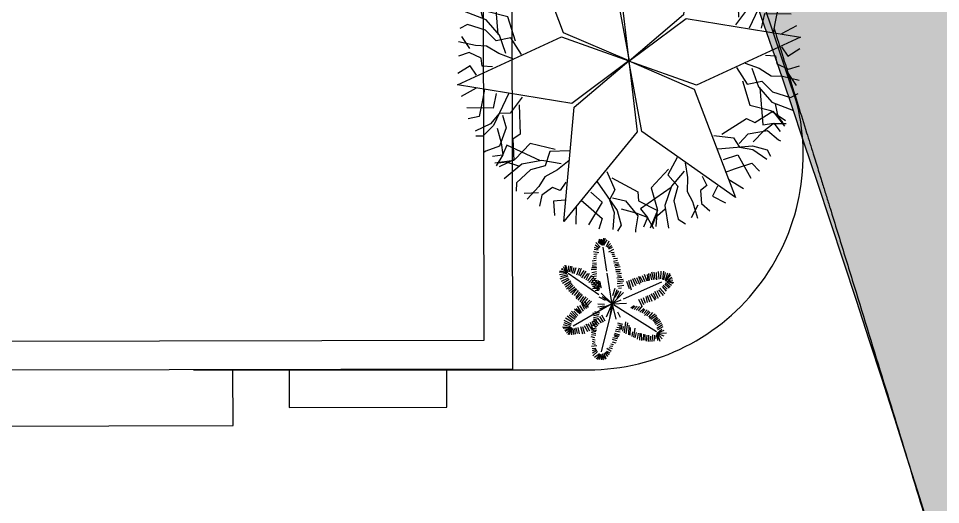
# Model space of a CAD drawing. Extents: x 302512 to 1034855, y -184136 to 410364.
# Drawn here: x 553909 to 566781, y 70985 to 77767 of the extents above; entities that cross this region are included whole.
import ezdxf

# ---------------------------------------------------------------- set-up
doc = ezdxf.new("R2010")
doc.units = 0
doc.header["$MEASUREMENT"] = 0
doc.linetypes.add('ACAD_ISO04W100', pattern=[30.5, 24, -3, 0.5, -3])
for name, color, linetype in [('shu', 74, 'Continuous'), ('WALL', 4, 'Continuous'), ('建筑', 2, 'Continuous'), ('树', 80, 'Continuous'), ('环境', 8, 'Continuous'), ('红线', 20, 'Continuous'), ('道路线', 161, 'Continuous')]:
    doc.layers.add(name, color=color, linetype=linetype)
doc.styles.add('DIM_FONT', font='SIMPLEX.shx', dxfattribs={"width": 0.8})

# ---------------------------------------------------------------- blocks, each defined once
blk = doc.blocks.new('A$C07F22EBB')
at = {"layer": '建筑'}
for p, q in [((28234.08869659901, 21961.30711140484), (28250.45986878872, 15261.32711257786)), ((27835.06727415323, 21560.33092209697), (27849.48364543915, 15660.36245378107)), ((27849.48364543915, 15660.36245378107), (15239.46066123247, 15629.98907805234)), ((28250.45986878872, 15261.32711257786), (15239.94239884615, 15229.98907805234))]:
    blk.add_line(p, q, dxfattribs=at)
for points in [[(20652.09571027756, 15229.98907805234), (20873.43537342548, 14463.65966766328), (24347.37654322386, 14472.14812437445), (24345.49832731485, 15251.92135144025)], [(25130.46918267012, 15253.70352198184), (25131.76421570778, 14723.70510417223), (27331.75764816999, 14729.08071281761), (27330.46261513233, 15259.07913073152)]]:
    blk.add_lwpolyline(points, dxfattribs=at)
blk = doc.blocks.new('_F2CKQ')
for p, q in [((-101.6745302528143, 2267.006344284862), (-8.100306771695614, 1021.905298415571)), ((36.99096630513668, 1030.013258095831), (-101.6745302528143, 2267.006344284862)), ((-1220.438891410828, 2024.706287477165), (-546.7303053438663, 860.8869352862239)), ((-680.0606932416558, 966.8892606087029), (-1220.438891410828, 2024.706287477165)), ((-1100.556390449405, 2085.749349683523), (-497.7912202775478, 859.8151598088443)), ((-546.7303053438663, 860.8869352862239), (-1100.556390449405, 2085.749349683523)), ((-389.5569038391113, 2124.751231066883), (-10.04374054074287, 891.5790250301361)), ((-8.100306771695614, 1021.905298415571), (-389.5569038391113, 2124.751231066883)), ((284.0469821691513, 2137.285566784441), (36.99096630513668, 1030.013258095831)), ((111.2213570252061, 1007.16474942863), (284.0469821691513, 2137.285566784441)), ((596.6207177489996, 1912.148100338876), (111.2213570252061, 1007.16474942863)), ((184.0691511332989, 929.7735785655677), (596.6207177489996, 1912.148100338876)), ((-675.951954074204, 860.6851033233106), (-1346.93440002948, 1863.757567007095)), ((-1346.93440002948, 1863.757567007095), (-680.0606932416558, 966.8892606087029)), ((-497.7912202775478, 859.8151598088443), (-839.1260766386986, 1828.381749618798)), ((-839.1260766386986, 1828.381749618798), (-448.8521085083485, 858.7433955222368)), ((809.9337108284235, 1634.611464813352), (184.0691511332989, 929.7735785655677)), ((221.7256789058447, 859.2167021073401), (809.9337108284235, 1634.611464813352)), ((-1493.790737487376, 1597.140600316226), (-675.951954074204, 860.6851033233106)), ((-740.8432212695479, 822.6924395859241), (-1493.790737487376, 1597.140600316226)), ((-420.156707406044, 1561.500346485525), (3.143219217658043, 821.5580596290529)), ((-10.04374054074287, 891.5790250301361), (-420.156707406044, 1561.500346485525)), ((-1616.177533634007, 1329.987711373717), (-740.8432212695479, 822.6924395859241)), ((-813.4300857558846, 803.059257350862), (-1616.177533634007, 1329.987711373717)), ((-435.5870351865888, 1328.387063015252), (-41.94802960753441, 813.4500421136618)), ((3.143219217658043, 821.5580596290529), (-435.5870351865888, 1328.387063015252)), ((-1653.051355071366, 1109.471425935626), (-813.4300857558846, 803.059257350862)), ((-804.0909622311592, 742.2180849462748), (-1653.051355071366, 1109.471425935626)), ((-423.5217715501785, 1106.799002103508), (-57.07842314988375, 753.1447341218591)), ((-41.94802960753441, 813.4500421136618), (-423.5217715501785, 1106.799002103508)), ((-1662.168657913804, 803.4559409283102), (-804.0909622311592, 742.2180849462748)), ((-781.8257551789284, 708.3803226239979), (-1662.168657913804, 803.4559409283102)), ((-1649.020729459822, 463.6026357635856), (-781.8257551789284, 708.3803226239979)), ((752.5819399282336, 498.9299026578665), (308.5821679756045, 690.5636746883392)), ((308.5821679756045, 690.5636746883392), (1233.194606147707, 624.8368381895125)), ((1233.194606147707, 624.8368381895125), (372.6516975238919, 749.7971605546772)), ((-786.7952632978559, 565.9929622635245), (-1649.020729459822, 463.6026357635856)), ((-1582.525042526424, 189.2813733145595), (-786.7952632978559, 565.9929622635245)), ((272.0083050280809, 642.8553068935871), (752.5819399282336, 498.9299026578665)), ((-704.8692243471742, 524.7849254496396), (-1582.525042526424, 189.2813733145595)), ((-1513.003283701837, -72.97887118905783), (-704.8692243471742, 524.7849254496396)), ((-661.9822879731655, 499.5909760296345), (-1513.003283701837, -72.97887118905783)), ((-1275.520681098104, -523.8593354225159), (-661.9822879731655, 499.5909760296345)), ((-639.7170809209347, 465.7532137073576), (-1275.520681098104, -523.8593354225159)), ((-697.9953137561679, 527.6662194244564), (-1077.599011182785, -764.6769258379936)), ((-1077.599011182785, -764.6769258379936), (-639.7170809209347, 465.7532137073576)), ((1087.681809738278, 142.9302517622709), (165.5346354469657, 144.9345752336085)), ((321.6910651251674, 80.8780297525227), (1087.681809738278, 142.9302517622709)), ((1325.203443653882, -38.11787269636989), (321.6910651251674, 80.8780297525227)), ((92.08695106953382, -123.2900779955089), (1323.48185480386, -535.3008613325655)), ((1274.242835491896, -707.0370613373816), (92.08695106953382, -123.2900779955089)), ((178.9824981465936, -22.11075445264578), (1325.203443653882, -38.11787269636989)), ((1420.57736954093, -246.3712970390916), (178.9824981465936, -22.11075445264578)), ((1323.48185480386, -535.3008613325655), (185.2955473214388, -95.01301382854581)), ((185.2955473214388, -95.01301382854581), (1420.57736954093, -246.3712970390916)), ((-112.7476874440908, -155.186132516712), (-476.921030394733, -1214.415983118117)), ((1083.938724495471, -1024.243689801544), (50.28265281766653, -216.3613840229809)), ((50.28265281766653, -216.3613840229809), (1274.242835491896, -707.0370613373816)), ((-476.921030394733, -1214.415983118117), (-94.06938945502043, -276.8685239739716)), ((-94.06938945502043, -276.8685239739716), (-65.90821232646704, -1365.913493812084)), ((-65.90821232646704, -1365.913493812084), (-39.6389928534627, -329.6017366982996)), ((-39.6389928534627, -329.6017366982996), (283.5393713787198, -1370.534663628787)), ((283.5393713787198, -1370.534663628787), (15.3522651642561, -306.5513960719109)), ((15.3522651642561, -306.5513960719109), (736.9173224121332, -1353.177326135337)), ((74.19135940819979, -292.6808484382927), (1083.938724495471, -1024.243689801544)), ((736.9173224121332, -1353.177326135337), (74.19135940819979, -292.6808484382927))]:
    blk.add_line(p, q)
at = {"lineweight": 50}
for p, q in [((0, 0), (148.3170258328319, 860.8243886455894)), ((-569.8563055992126, 646.1332378052175), (0, 0))]:
    blk.add_line(p, q, dxfattribs=at)
at = {"style": 'DIM_FONT', "width": 0.8, "flags": 9}
for tag in ['YSIZE', 'XSIZE']:
    blk.add_attdef(tag, (0, 0), '', height=0.5, dxfattribs=at)
blk = doc.blocks.new('M_F15')
for p, q in [((-81.9454059945001, 483.6525579526096), (-59.09848882151164, 541.0686364855683)), ((-81.9454059945001, 483.6525579526096), (-73.32917202415229, 540.4134737637178)), ((-117.9891978261221, 450.2499557342999), (-151.3199176075614, 463.5352726674737)), ((-111.8982279383417, 458.2108195338496), (-145.8490550445331, 482.0464083663155)), ((-105.8377881156539, 466.1170081378186), (-139.5192633542465, 505.1070747927588)), ((-81.9454059945001, 483.6525579526096), (-121.6030472779348, 520.0747937773849)), ((-88.02905933707552, 482.9714111716439), (-121.142834016202, 505.9072918547427)), ((-81.9454059945001, 483.6525579526096), (-113.6309115628774, 533.2662440708191)), ((-81.9454059945001, 483.6525579526096), (-105.4585047571745, 524.3651670480831)), ((-104.4587915299271, 531.8963583796794), (-81.9454059945001, 483.6525579526096)), ((-93.0075386403023, 534.2787682773123), (-81.9454059945001, 483.6525579526096)), ((-81.9454059945001, 483.6525579526096), (-63.05993556987414, 532.9908167884514)), ((-48.53934455334274, 267.0939526876573), (-79.8330389566072, 467.2734899063817)), ((-74.39900240463612, 482.9714111716439), (-45.21615323580772, 526.7830634944476)), ((-52.99254935400131, 472.5335253517896), (-29.62063354822021, 518.4510669189513)), ((-45.21615323580772, 466.3074180206495), (-17.9560393709271, 497.5752952792445)), ((-37.3970296664138, 460.0355304885452), (-8.214180497585403, 480.9113021282519)), ((-31.58609630336832, 453.7636429564409), (-2.360519683339589, 466.3074180206495)), ((-116.1374942658222, 418.4555649716331), (-158.9684830085862, 429.3992971412517)), ((-129.789852079437, 408.6781536090166), (-157.2548304479369, 406.1993811552511)), ((-133.8453758227388, 392.6376269723114), (-156.5381580141966, 387.044409218317)), ((-122.1303308528422, 442.7696792006336), (-153.5085762711278, 447.9548827746985)), ((-31.58609630336832, 428.721873028986), (7.381339190002109, 449.5976446686927)), ((-15.99057661577899, 422.4957656978459), (11.26953724909981, 426.661763985594)), ((-8.214180497585403, 407.8918815902434), (15.15773530819752, 407.8918815902434)), ((-2.360519683339589, 391.1821082382867), (21.01139612244333, 393.2879974826428)), ((-384.5062691857966, 263.9481191743562), (-393.7379548136869, 318.118141381754)), ((-376.8484047152979, 260.5136657134772), (-384.8847971936593, 315.7786735444006)), ((-370.4058597239509, 266.1509367563176), (-364.638491684711, 313.2557747305327)), ((-358.4422906107175, 261.4643631574909), (-348.1339626727531, 308.7989647709201)), ((-345.6188381309021, 259.4575591612975), (-335.2700561231941, 306.8135919445831)), ((-138.5886101264568, 354.9270694019306), (-171.7371555154878, 351.0474361944234)), ((-133.8730613595126, 319.5478713341272), (-170.7968227986748, 314.7377393777842)), ((-133.5927536663439, 334.6578992219966), (-169.1536180020103, 332.3526010014193)), ((-135.530066510064, 375.0125400877005), (-158.7268166777631, 371.4640193255418)), ((5.415876434853999, 372.4122258429361), (38.52965111397862, 376.5782241306842)), ((5.415876434853999, 351.5364542032294), (40.49511386912673, 357.8083417353355)), ((9.304074493951703, 336.9325700956288), (46.30604723217402, 341.0985683833769)), ((13.23500000424792, 311.8908001681739), (56.04790610551572, 320.2685769446343)), ((17.12319806334563, 322.3286859880263), (48.27150998732213, 328.6005735201325)), ((19.04593336729522, 299.3928053049294), (61.90156691976154, 307.7248018804257)), ((-372.907476107699, 253.9921288040114), (-445.3519996959676, 259.3232937982484)), ((-379.6705731393522, 248.0424715980607), (-440.3909127529914, 237.8754977451572)), ((-374.8798419088362, 255.6851372740057), (-438.000966007703, 268.8885484412003)), ((-374.1900030872093, 237.6971957865389), (-434.0509469635144, 221.4095066955342)), ((-387.591514744965, 266.5963839438373), (-426.0892261703866, 283.4500904579254)), ((-418.0225635458355, 292.717311076598), (-419.7146645583052, 290.8105871800781)), ((-392.5423569287868, 270.8460103295602), (-407.752751604321, 303.8908403125224)), ((-114.1863065028247, 71.93872651200945), (-368.6158484789303, 247.4366166022846)), ((-334.5960605237397, 252.0483536201264), (-318.7457688453796, 297.9187830835417)), ((-318.9711731442221, 249.3497729593128), (-302.2005419490542, 297.8836467141537)), ((-298.8062634040107, 237.9835269649993), (-275.5523893331265, 296.5763453529016)), ((-281.3409408055013, 236.2115924666687), (-258.9874041709427, 292.103210082083)), ((-269.4180695766354, 227.1033452776192), (-237.0430029912113, 272.8794507207258)), ((-256.615800529953, 211.8366263694061), (-219.5779242073259, 266.7072738020306)), ((-238.250384309742, 208.3656502231988), (-205.8755615389418, 249.7415132459391)), ((-221.7667949162933, 195.0491677719347), (-193.0114111747589, 252.1563828399667)), ((-208.0234905489178, 186.9053232264323), (-172.8469890637934, 231.9896520049206)), ((-134.3480674624298, 280.7675654553514), (-177.9523760490301, 278.6015167943315)), ((-131.6969267132845, 294.293033095315), (-175.270705234796, 292.1816596298759)), ((-133.6313950286894, 261.6125935184173), (-173.8264045417454, 253.8272658214028)), ((-137.970070993475, 303.4971194364462), (-169.7142333883476, 302.1325452256806)), ((-131.5408696658815, 244.918005382644), (-167.971618954376, 238.1076263690702)), ((-8.247149853683368, 9.352799324080479), (-46.13699185977566, 251.7265804548606)), ((22.9341314263911, 280.6229229095788), (63.82430222371113, 282.6830319529709)), ((24.89959418153921, 263.9131495576203), (61.90156691976154, 266.0190388019782)), ((32.67599029973462, 247.2491564066277), (71.64342579310505, 251.4151546943758)), ((38.52965111397862, 228.4334938103129), (69.67796303795694, 230.5393830546691)), ((285.8361386530451, 184.6218414875093), (262.4642228472621, 240.9772688745234)), ((283.8706758978969, 240.9772688745234), (291.6470720160905, 186.7277307318654)), ((305.2771289485299, 190.8937290196136), (297.5007328303363, 249.3092654500197)), ((324.7608466952152, 195.0597273073618), (313.0962525179239, 245.1432671622715)), ((340.3563663828027, 197.1656165517179), (322.795383940067, 259.7471512698721)), ((352.0209605600958, 201.3316148394661), (342.2791016867523, 259.7471512698721)), ((365.6510174925352, 197.1656165517179), (361.7628194334375, 257.641262025516)), ((383.1692724840723, 201.3316148394661), (379.2810744249746, 266.0190388019782)), ((396.7993294165117, 203.437504083824), (400.6875274756094, 268.0791478453702)), ((414.3175844080488, 199.2257255951099), (422.1367079774427, 268.0791478453702)), ((424.0594432813923, 195.0597273073618), (437.6895002138317, 255.581152982124)), ((435.7667649098821, 195.0597273073618), (455.2077552053688, 253.4752637377678)), ((437.8582097770468, 186.2982342442192), (476.4827280939699, 247.8187747401626)), ((440.2775785629856, 187.248581133832), (481.4938949745156, 236.8451700832647)), ((-373.3108490840168, 227.138481647009), (-437.8141507082619, 201.8154382174089)), ((-368.8317705027948, 209.6866567839825), (-427.7731063061619, 182.8616847233043)), ((-360.5902196206935, 198.628173137984), (-415.9316308460329, 164.910090353811)), ((-348.7080462761969, 185.0982523587136), (-400.3276830850245, 153.3518372013459)), ((-346.0087029491169, 171.1036984423645), (-393.0676215933636, 135.1490480227803)), ((-336.8668146306918, 162.746415568854), (-383.9466728934458, 117.9320926576183)), ((-197.0209588368598, 175.1336317459609), (-158.2242868785997, 217.6873357402546)), ((-182.3573149526765, 169.6532314918823), (-145.4420199123997, 202.4583733131058)), ((-125.3063667480365, 162.6686133379335), (-177.3309923877332, 154.1364863862455)), ((-128.8012751050028, 176.848142476967), (-175.1838196148274, 169.7066510180448)), ((-135.1033812585138, 226.877231688708), (-173.9354936680738, 221.5967377274592)), ((-128.5209674118341, 191.9581703648346), (-169.723912877369, 188.2622366514915)), ((-136.2841039695995, 207.2074478122613), (-167.0312862375649, 201.797929552431)), ((-164.9331778677824, 154.6591385625979), (-131.6789572791658, 189.8765298661729)), ((-107.1690812555098, 119.3599965718131), (-155.1419779562493, 162.8601273127842)), ((-150.3104756825887, 140.3568222979302), (-114.2138784952804, 183.7043529474777)), ((-92.91767042833635, 130.3838627457844), (-141.7139697985822, 179.5860335996749)), ((-134.7472258059497, 124.3768955552423), (-100.5112720122725, 171.1388348117525)), ((-112.5619551026884, 130.4714597560796), (-118.4992788551608, 189.7600742626455)), ((-95.50421038266722, 134.9819872583721), (-107.6269970734938, 185.0589791294224)), ((34.64145305488273, 211.7695006593203), (75.53162385220094, 218.0413881914246)), ((36.56418835883233, 165.8519590921587), (79.41982191129864, 170.0179573799069)), ((38.52965111397862, 197.1656165517179), (85.27348272554445, 201.3316148394661)), ((38.52965111397862, 182.5617324441173), (91.08441608858993, 186.7277307318654)), ((40.49511386912673, 145.021967653418), (91.08441608858993, 153.3539642289143)), ((87.53713505935048, 39.1374546400184), (406.5672658211224, 179.5379345197416)), ((139.7937104553039, 122.0403067693551), (116.421794649521, 182.5617324441173)), ((154.9061947198879, 111.5590481061354), (131.97458688591, 190.8937290196136)), ((170.9420223792804, 138.7500801213118), (149.5355693286456, 197.1656165517179)), ((192.3484754299152, 147.08207669681), (165.0883615650346, 205.497613127216)), ((204.055797058405, 161.6859608044106), (178.7184184974758, 209.6636114149642)), ((196.2366734890129, 215.9354989470685), (221.5740520499421, 161.6859608044106)), ((235.2041089823815, 167.9578483365149), (215.7203912356963, 224.2674955225648)), ((250.7569012187705, 176.289844912013), (227.3849854129894, 222.2073864791728)), ((268.2751562103076, 178.3957341563691), (246.8687031596746, 228.4334938103129)), ((418.2057824671465, 153.3539642289143), (451.3195571462711, 117.8743084816069)), ((429.9131040956363, 159.6258517610186), (466.9150768338586, 128.3121943014594)), ((437.6895002138317, 170.0179573799069), (474.691472952054, 138.7500801213118)), ((445.4658963320253, 186.7277307318654), (498.0633887578369, 167.9578483365149)), ((447.4313590871734, 178.3957341563691), (486.3560671293453, 151.2480749845581)), ((452.085670987095, 191.8868917430755), (504.275124700227, 174.6858380949107)), ((455.8701346999114, 193.3734585448055), (488.7850625439678, 219.5025368538245)), ((461.9430006139028, 195.7589275423106), (498.2638199568864, 193.7303869233801)), ((493.1978603934604, 208.0360797273624), (492.3050937297048, 210.4239175648327)), ((-327.7051680464065, 149.9511337939148), (-366.5013523754187, 116.1979146403519)), ((-314.9028989997241, 134.6844148857017), (-362.8819133461548, 100.4665625950602)), ((-349.1386089787793, 92.3227180495578), (-304.8409149791132, 124.5903338832504)), ((-300.2597448252691, 120.4412862719564), (-339.1175666571598, 73.40672103651923)), ((-286.5371362617789, 107.8380116551671), (-320.7323921710886, 65.49774598887961)), ((-276.4753960557919, 93.34368823234945), (-306.1096899858967, 51.19542972421368)), ((-261.8319980667147, 83.5008020389705), (-302.4695551527475, 39.92350775020896)), ((-118.2309407506873, 125.7493049568311), (-169.3441955468952, 121.7324840591154)), ((-114.0598624447466, 107.4130155266666), (-166.9367798773983, 144.8778324336399)), ((-119.3991394444365, 146.9147492119719), (-162.0064679041297, 140.7037565018873)), ((-119.8741455473537, 108.134443333196), (-144.9792466854487, 104.1155605661315)), ((-6.248717742439112, -3.122762666953349), (-94.85556970490325, 86.46229600323386)), ((-6.248717742439112, -3.122762666953349), (36.07445969408946, 116.7943197493805)), ((-6.248717742439112, -3.122762666953349), (89.21897577950222, 91.1695898949256)), ((-0.3909069553155859, 65.89812702484414), (19.89524826645356, 127.6501188822094)), ((20.61368331915946, 51.80463341380346), (51.08032674618516, 104.1897975150059)), ((37.48196257796553, 45.50336730856907), (70.29529475607342, 101.3859776128629)), ((46.30604723217402, 128.3121943014594), (71.64342579310505, 130.4180835458155)), ((315.0189878218735, 80.33454369090578), (352.0209605600958, 28.19089479260583)), ((334.5027055685587, 88.6665402664039), (355.9091586191935, 40.68888965585029)), ((346.16729974585, 103.2704243740045), (377.3156116698265, 44.85488794359844)), ((365.6510174925352, 107.4364226617527), (390.9456686022659, 57.39866300780886)), ((379.2810744249746, 113.7083101938588), (418.2057824671465, 67.79076862669717)), ((389.0229332983181, 128.3121943014594), (429.9131040956363, 80.33454369090578)), ((408.5066510450033, 140.8101891647038), (443.5431610280775, 103.2704243740045)), ((-285.9859657592988, 26.60702529894479), (-249.9091268378488, 74.392554849921)), ((-241.7082738401168, 58.91239761370161), (-272.2429052065472, 14.06293833307609)), ((-223.3228555394217, 55.40366498642834), (-262.1809211859363, 3.968857330624814)), ((-215.8566075094041, -40.58114540723363), (-251.7684364181241, 6.966011898757642)), ((-205.9391725242731, 40.38814088728759), (-247.5375231968574, -5.87402886275413)), ((-233.9957886550201, 18.50596058387782), (-203.0555205438741, -32.75508652054668)), ((-190.3756788330102, 28.80845656496604), (-233.7744605636235, -18.45587230968704)), ((-176.5919203958892, 20.68604318932012), (-219.1310625745446, -28.29875850306598)), ((-61.47868802312769, 24.7082645880073), (-113.1294514805377, 53.68200002248159)), ((-5.812025743356571, -2.814611742729539), (-88.58661081040736, 54.28082190675559)), ((-6.248717742439112, -3.122762666953349), (114.456331894371, 3.149124865150952)), ((8.79872231751142, 4.485834407392758), (70.56543769070413, 31.66845962929074)), ((211.8321931766004, 36.52289136810214), (237.1268442863311, -15.62075753019963)), ((233.2386462272334, 42.79477890020644), (254.6450992778682, -9.39465019905947)), ((252.7223639739186, 49.02088623134659), (268.2751562103076, 3.149124865150952)), ((274.1288170245534, 57.39866300780886), (285.8361386530451, 9.421012397255254)), ((285.8361386530451, 67.79076862669717), (305.2771289485299, 13.58701068500341)), ((301.3889308894341, 72.00254711540947), (324.7608466952152, 19.81311801614356)), ((-298.6862310924407, -111.6398846136799), (-340.8778404568548, -62.19592956076849)), ((-8.247149853683368, -2.814611742729539), (-328.0917545151624, -186.8767077362336)), ((-288.2501614986286, -99.86094343594596), (-323.3467187478927, -62.27563525617734)), ((-273.9373489884529, -86.00041685812175), (-318.1194121172812, -47.00307681140293)), ((-303.6074176090951, -40.3245564430872), (-262.8851897331951, -77.00131859710018)), ((-257.8994091567274, -73.34841453285662), (-291.683422859358, -22.54663245244046)), ((-242.9467065963854, -62.23224599352034), (-272.5787550494133, -16.58188643444919)), ((-231.4396195100817, -48.85648529566788), (-256.5550349965815, -3.868898374996206)), ((-106.5682160031629, -79.50776081916956), (-148.2916209472569, -68.87204980447314)), ((-68.54534159039213, -9.39465019905765), (-123.0655693201516, -5.182871710345353)), ((-68.54534159039213, -21.89264506230393), (-123.0655693201516, -30.22464163780023)), ((-6.248717742439112, -3.122762666953349), (-109.4355123877122, -46.93441498975699)), ((-3.376901633029775, -22.28246895966004), (-95.0087284656729, -401.2935985232143)), ((-53.39026215728518, -110.8982008132043), (-6.248717742439112, -3.122762666953349)), ((-24.03028666895443, -123.0450418944638), (-6.248717742439112, -3.122762666953349)), ((-6.248717742439112, -5.182871710345353), (24.8995941815374, -130.3917213476179)), ((6.363598207184623, -7.68157665941726), (363.4860959693815, -232.9763392554341)), ((40.49511386912491, -69.87029567285572), (59.93610416461161, -113.6819479956612)), ((149.5355693286456, -36.49652916990453), (176.7956831935262, -15.62075753019963)), ((161.2001635059387, -42.76841670201065), (184.5720793117198, -21.89264506230393)), ((176.7956831935262, -48.99452403315081), (202.0903343032569, -21.89264506230393)), ((194.3139381850633, -55.26641156525511), (221.5740520499421, -23.99853430666008)), ((213.7549284805482, -61.53829909735941), (246.8687031596746, -19.78675581794778)), ((223.4967873538917, -71.97618491721369), (256.6105620330163, -40.66252745765451)), ((242.9805051005769, -76.14218320496184), (266.3524209063598, -46.93441498975881)), ((258.5760247881644, -82.41407073706614), (285.8361386530451, -53.20630252186311)), ((262.4642228472621, -99.07806388806057), (299.4661955854845, -61.53829909735941)), ((281.9052131427488, -103.2440621758087), (309.1653270076276, -67.81018662946553)), ((297.5007328303363, -111.6218389522692), (330.614507509461, -74.03629396060569)), ((-341.5956115129338, -171.9166703025166), (-403.1334147414345, -140.0571156481237)), ((-335.335307557445, -155.0217914816621), (-391.1856196029748, -122.2437067792507)), ((-325.9940558448452, -144.8751547022712), (-377.5507173105798, -105.6133213069734)), ((-312.7760612158836, -132.6469325227881), (-360.8348672610737, -95.73117787616138)), ((-308.6435724664843, -119.0066784763585), (-351.7308177141003, -78.37703403129672)), ((-173.0331383196135, -148.9970158776232), (-142.7089598699131, -197.4782200653353)), ((-130.5542365132005, -157.387749486923), (-168.6205302825711, -148.0725012708263)), ((-114.091636735604, -94.55693720189447), (-164.9377255990603, -80.62732448079987)), ((-119.051231227977, -108.292870133424), (-164.4317473467927, -96.33669632012788)), ((-120.3537145456266, -123.349265863555), (-160.9436465201798, -115.3617716788558)), ((-160.8719414042516, -138.4265989524483), (-126.6852398170813, -184.7652320058805)), ((-129.6700495298282, -137.7024067861985), (-159.6823035977595, -129.1049239577915)), ((-145.7200568458993, -134.4924366226223), (-112.3962276956281, -170.9401903062808)), ((-126.8383714226875, -121.381169273347), (-97.40550496767173, -159.8495226229097)), ((-110.8146513698557, -108.6681812138941), (-79.39565503894119, -155.5170810032614)), ((-93.68189365691615, -94.38387449028596), (-64.4667528673217, -144.4363973421514)), ((106.2037038056587, -151.2570176460613), (94.22760083607318, -241.7201520095805)), ((305.2771289485299, -122.0139445711575), (350.0554978049477, -84.47417978045814)), ((315.0189878218735, -130.3917213476198), (361.7628194334375, -97.01795484466857)), ((330.614507509461, -140.8296071674722), (367.6164802476833, -109.515949707913)), ((340.3563663828027, -149.1616037429685), (377.3156116698265, -119.9538355277655)), ((346.16729974585, -159.5994895628228), (389.0229332983181, -132.4518303910118)), ((353.9864233152439, -172.0974844260672), (398.7647921716598, -147.0557144986124)), ((-342.2668491115419, -200.9329261322691), (-416.5795603859842, -196.4767380163539)), ((-342.2668491115419, -200.9329261322691), (-410.2574115647913, -206.7510860225884)), ((-350.0835713984652, -192.0506570640955), (-409.426482143228, -175.6571844466034)), ((-343.5622648886292, -182.3278004304866), (-401.417250477467, -159.9353450000817)), ((-342.2668491115419, -200.9329261322691), (-399.9158490925092, -222.466687744718)), ((-342.2668491115419, -200.9329261322691), (-394.3368692400509, -230.4470969791437)), ((-342.2668491115419, -200.9329261322691), (-383.7921751659178, -244.6945462389413)), ((-342.2668491115419, -200.9329261322691), (-371.3242630518107, -260.2952446948511)), ((-342.2668491115419, -200.9329261322691), (-362.2765989273394, -258.8841162464832)), ((-342.2668491115419, -200.9329261322691), (-341.8779312381703, -258.4690720396593)), ((-330.3575572057671, -207.5964447964052), (-325.0009193582682, -255.7434339623906)), ((-317.3953084098412, -206.9268912632651), (-312.0006503947297, -255.0993812852121)), ((-305.6652389368028, -200.6976518966967), (-294.6449102950573, -247.961595892888)), ((-289.8450247705005, -199.6298190737343), (-278.1848060785887, -249.6381211084154)), ((-268.6125417544663, -190.41044828132), (-251.5443781013419, -251.0943737925481)), ((-251.0576196567836, -190.4546690985044), (-234.6055456651029, -248.3587516930202)), ((-238.2565326912554, -182.6286102118174), (-210.7903196119314, -231.5080936893482)), ((-223.9437201810797, -168.7680836339932), (-192.7804696832009, -227.1756520697018)), ((-205.3177805909054, -167.2154849310591), (-177.3966396805354, -211.718305971759)), ((-187.5451328278014, -155.6755362459389), (-164.8512985480429, -215.4509157314133)), ((-135.4426487660839, -211.0612252273368), (-178.5808596625466, -204.3439151429502)), ((-134.2214938785528, -224.7898669260667), (-177.3350640582867, -218.1301267727686)), ((-141.4233935932789, -233.2869361286866), (-172.8504536135806, -228.6078542305895)), ((-132.7253594960657, -192.0864285668958), (-171.8849382000899, -180.137474101004)), ((-128.8992379732335, -175.7022788053673), (-164.4172528206927, -165.1168464889579)), ((20.99108190973493, -227.3768286674058), (61.44114429509136, -233.7047485567145)), ((24.69441663883481, -210.9644893704044), (61.27283941889436, -216.9310413858457)), ((34.17198720396482, -195.2057882657318), (72.48949207400801, -203.426821728608)), ((39.83957457218094, -160.1266282242905), (79.84887782875921, -170.6432005733277)), ((41.9625502426552, -177.106019443816), (72.71945348323425, -182.4599907056509)), ((59.02782414131434, -177.6364677441816), (59.73279859314243, -211.9645125545358)), ((71.2086725058889, -182.8351467740467), (69.4867476579384, -214.1253890997905)), ((85.80732187167087, -191.1335853934361), (80.42112911847835, -227.8121915029769)), ((120.8144514053693, -158.5574659368449), (108.6388278632076, -251.0297851509822)), ((132.9900716931134, -178.0253210085666), (129.1157416355964, -258.6925805654209)), ((145.1656952352751, -197.4931784259679), (140.0964749618179, -262.3890495754222)), ((181.6925626073444, -204.7936243710737), (172.1749622490061, -279.1451278127024)), ((365.6510174925352, -203.4111418856264), (412.3948491040992, -174.2033736704234)), ((366.9325895575203, -244.8883887435986), (406.5411882898552, -211.7431384611227)), ((366.9325895575203, -244.8883887435986), (426.0249060365404, -220.0751350366208)), ((367.6164802476833, -182.5353702459197), (406.5411882898552, -159.5994895628228)), ((373.4274136107288, -215.9091367488709), (418.2057824671465, -190.8673668214178)), ((-147.4206380989745, -284.369764970188), (-179.9811710888171, -277.0424662420919)), ((-140.3310610189692, -264.7347009677505), (-175.4554202488798, -258.7206456908498)), ((-139.0285777013196, -249.6783052376195), (-175.2462218658839, -241.0305437109255)), ((-146.480816194271, -304.6650244292287), (-169.1788479127572, -298.708467198021)), ((-3.852026153128463, -296.0677171480547), (30.37825040732423, -305.9761801358454)), ((1.543106962506499, -281.9509167372125), (37.90594103827243, -289.9662661514321)), ((8.073049023247222, -257.458014231579), (49.77415066636058, -270.2701254667736)), ((10.84758166669781, -268.2454844236818), (41.16851663859416, -277.7425793141574)), ((15.15998052541909, -245.6367527068942), (56.908365871981, -258.4078065033664)), ((162.9625056364148, -234.1680830837704), (157.1577911490222, -273.6967160193926)), ((193.7981237831391, -239.3934276782602), (183.1290263521532, -282.8082143778174)), ((210.0778466661923, -246.348857276289), (201.3813592791394, -295.6800479465655)), ((223.050872678954, -245.9380144189381), (221.6708507128806, -304.3540378830148)), ((235.6769120008012, -248.3200490676099), (238.7785187657664, -305.6713709338001)), ((253.5661733578381, -253.989618964335), (252.1967357358026, -302.4438836952559)), ((266.1564451580434, -256.4002282730344), (266.4056443085592, -303.5066761977378)), ((282.049810361772, -260.7190083117675), (275.771897088307, -311.0597326869993)), ((296.6889086790779, -262.4612394822416), (293.1357739160758, -313.6429529343804)), ((311.9428904730958, -270.3380378037436), (307.7980578930947, -315.3270129172251)), ((329.9867342370489, -259.6571863574845), (323.5036965571326, -314.3933694568223)), ((344.6076101569524, -261.3607706740258), (341.0544753939503, -312.5424841261647)), ((366.9325895575203, -244.8883887435986), (354.9618349472821, -293.0887968374154)), ((366.2655262823973, -245.6031117128896), (423.4106135179973, -268.7124877199312)), ((366.9325895575203, -244.8883887435986), (445.5317369108379, -241.3606370492816)), ((366.9325895575203, -244.8883887435986), (408.1103950208835, -292.7662632762294)), ((366.9325895575203, -244.8883887435986), (390.3459027933914, -313.0846248586276)), ((366.9325895575203, -244.8883887435986), (370.807514558297, -307.1583334975767)), ((-131.7410012210057, -349.8989290127156), (-175.4820661180111, -356.3003438687447)), ((-140.2453842533796, -373.4523939454648), (-171.9939652913981, -375.3254192274744)), ((-136.9097940963729, -381.3249639241694), (-171.4477990042433, -391.0493016470045)), ((-144.2951986853077, -338.7464955180858), (-171.3499708956224, -333.4071462779939)), ((-146.6498265423797, -322.3696369893569), (-168.6326816256023, -314.432349617553)), ((-48.72821861842567, -368.9571005700964), (-12.15937768320509, -393.7961573786324)), ((-32.56677382129055, -364.397237754838), (-5.89230803020655, -371.3931097104996)), ((-23.30479196045235, -350.6873340489456), (-0.06120664588888758, -353.1331856710131)), ((-15.73460848615105, -334.6818914568939), (7.288597264023338, -339.2220693088257)), ((-6.03665835663196, -316.8288641223571), (26.45932697393073, -324.437316831627)), ((-131.6853662996746, -389.8795311724807), (-167.94415085947, -410.0313176548516)), ((-126.485579219705, -398.3765284897072), (-164.0623944153085, -433.6277700530882)), ((-109.8961622812894, -415.4638611733262), (-152.2233735862701, -446.7609336883143)), ((-109.9545621447887, -428.0858079202208), (-137.5483010672378, -458.6596317475942)), ((-124.1927467523365, -464.6657018002552), (-106.2932155365161, -422.4374863647081)), ((-106.2932155365161, -422.4374863647081), (-110.5735382185612, -462.5215328923859)), ((-103.2914307984593, -421.3654019107726), (-73.71965851195455, -452.9111707090869)), ((-103.2914307984593, -421.3654019107726), (-78.09819271132983, -466.3929489760394)), ((-103.2914307984593, -421.3654019107726), (-94.74026293923998, -464.945518654451)), ((-91.3954690587525, -417.0770640950341), (-61.21085585940273, -460.7347254691595)), ((-74.60198625001249, -410.2880243440686), (-56.1636336111369, -458.3992935433835)), ((-66.21673178663332, -404.9098967265472), (-42.37845517202913, -438.8588366839358)), ((-57.78419361980559, -399.4907116703034), (-30.94621381262004, -423.305819627918)), ((-51.34881909061005, -393.8613711730413), (-23.59640990270782, -409.3947032657325))]:
    blk.add_line(p, q)
at = {"width": 0.8, "flags": 9}
for tag, p in [('YSIZE', (-3.124358871218647, 3.12276266695153)), ('XSIZE', (-3.124358871218647, 9.36828800085641))]:
    blk.add_attdef(tag, p, '', height=0.2, dxfattribs=at)
blk = doc.blocks.new('Plant126')
for points in [[(-92.40330797720526, 2101.277408140965), (-222.5975190600584, 2144.646108607462), (-468.5195947404864, 2231.383614314158), (-482.9856504972704, 2390.40246208797)], [(24.75203227791644, -9.859029821914646), (-468.5195947404864, 886.9521186993866), (23.32470198454394, 2477.139967794667), (500.7030883171101, 901.4083871128009), (24.75203227791644, -9.859029821914646)], [(-179.1994971538807, 1942.258560367167), (-381.7235509281309, 2014.539902434239), (-323.8594732651691, 2390.40246208797)], [(-63.47134182781156, 2216.927450674534), (-150.2673856403126, 2448.227430967838)], [(124.586801553829, 2188.014913847705), (269.2469230292918, 2260.296151140987), (182.4508792167908, 2448.227430967838)], [(211.3828453661845, 1942.258560367167), (240.3148115157237, 2086.821139727565), (356.0429668416473, 2086.821139727565), (457.3050664109323, 2245.839882727573), (428.3729548973643, 2404.85873050137)], [(-208.1314633032744, 1768.783548953731), (-627.6457719727332, 2043.452334487307), (-757.839837691412, 2216.927450674534), (-743.3737819346279, 2318.121224794645)], [(-280.4614513588458, 1580.852269126894), (-482.9856504972704, 1783.239817367189), (-468.5195947404864, 1942.258560367167), (-598.7138058233395, 2086.821139727565), (-671.043793878911, 2318.121224794645)], [(283.7128334219015, 1638.677238006762), (384.9749329911865, 1826.608517833642), (515.1689987097197, 1985.62736560741), (544.1011102232878, 2144.646108607462), (630.8971540357888, 2375.946193674542)], [(327.1108553280792, 1508.571031833612), (587.4991321294656, 1624.221074367137), (573.033076372827, 1841.064786247056), (746.6251639976836, 1971.171097193996), (862.3533193236071, 2216.927450674534), (818.9552974174294, 2332.577388434269)], [(515.1689987097197, 2231.383614314158), (703.2271420913603, 2318.121224794645)], [(-1223.358416896648, 1445.409248688861), (-930.698193518896, 1894.486551279717), (-1068.412464634879, 1973.995922779699), (-1065.912910225292, 2122.887962147585)], [(-497.4517062540544, 1898.889859900714), (-685.509849635695, 1869.977323073885), (-931.4319253162685, 2000.083634020825), (-974.8299472224462, 2202.471182261119), (-989.2960029792303, 2231.383614314158)], [(370.5088772344025, 1725.414743713502), (645.3632097925729, 1783.239817367189), (891.2852854730008, 1942.258560367167), (1050.411462705248, 2231.383614314158)], [(-1305.421059922359, 1158.709897430794), (-1218.071876402959, 1425.653268593209), (-1232.825109678655, 1718.137404983986), (-1403.651662651086, 2000.507243847655)], [(-1255.917540991635, 1764.877751159968), (-1174.408037672823, 1934.968889034694), (-1173.854879911218, 2051.576924142114)], [(-1088.143700190252, 1217.007837820979), (-957.3965674468345, 1559.118661983934), (-1149.922131372427, 1803.904711402842), (-1225.879350055751, 2048.2055090954)], [(-671.043793878911, 2000.083634020825), (-888.0339034100907, 1971.171097193996), (-1061.625991034947, 1971.171097193996), (-1206.286112510265, 2086.821139727565)], [(-381.7235509281309, 1638.677238006762), (-801.2378595975897, 1682.046043247034), (-859.1019372605515, 1797.696085780603), (-1162.888090604087, 1826.608517833642), (-1162.888090604087, 2101.277408140965)], [(529.6350544665038, 1566.39600071348), (891.2852854730008, 1624.221074367137), (1007.01344079907, 1913.346128314128), (1180.605528423926, 2101.277408140965)], [(659.8291201851825, 1797.696085780603), (1195.07158418071, 1768.783548953731), (1195.07158418071, 1927.802291953753), (1325.265649899389, 2000.083634020825)], [(920.2173969865689, 1985.62736560741), (1108.275395004181, 2000.083634020825), (1209.53749457332, 2057.908602900736)], [(1248.021541657086, 1165.452905800098), (1075.822874392194, 1550.447356979107), (1147.046710343435, 1658.384139468594), (1020.192534314861, 1935.926881608545), (1258.062770950361, 2073.261326762199)], [(1416.348540220075, 1596.714784031696), (1282.81449407457, 1770.177462842161), (1196.018450262214, 1920.512620621236), (1223.844264307278, 2103.616982000289)], [(1415.508204939557, 1395.782739192486), (1296.440141868821, 1544.189600336124), (1286.154474501396, 1822.217520700337), (1439.728221733982, 1960.995084265238), (1457.534094498711, 1987.979272069692)], [(-1671.27289464885, 1536.973672843355), (-1652.360797097776, 1743.205607640679)], [(-1139.327907736428, 1012.704252046073), (-1109.289644118529, 1296.032135870532), (-1304.314835135869, 1391.926020032528), (-1330.194161796229, 1607.314333285109), (-1485.161329388779, 1830.416032470798), (-1607.016124387868, 1850.657211905904)], [(1248.574699418692, 1048.844870692678), (1322.585358035154, 1325.42974614779), (1467.532657029529, 1392.411145869896), (1527.630417650813, 1577.443929773412), (1691.777173188617, 1755.73357941857)], [(1447.492955942304, 1080.170903494486), (1475.605947506279, 1580.815344820125), (1560.74277218942, 1780.304271248073), (1655.612179160686, 1818.373186530202)], [(-1273.702198425584, 1040.17356568785), (-1385.824411136695, 1221.834756268776), (-1458.44174013006, 1414.095548490025), (-1581.689955489259, 1518.66086354586), (-1738.603683148525, 1709.478484968981)], [(1793.305162263729, 1146.194310642683), (1765.766453055418, 1280.630155099256), (1717.922298618083, 1536.973672843355), (1848.403632592395, 1629.011068508195)], [(-1572.776329731991, 1129.32461975645), (-1683.505212820004, 1226.661727103469), (-1625.641135157042, 1326.885249548918), (-1712.72435648831, 1494.0901717164), (-1864.904774097653, 1548.543652047424)], [(1612.192705822832, 1141.852591534384), (1573.528157385459, 1353.384238013873), (1927.966721208519, 1491.203756617985)], [(-1829.005596893825, 1177.035217607167), (-1819.272923868979, 1338.455176366048), (-2025.424208270982, 1357.253237389936)], [(1907.927020121293, 1178.963514242618), (2064.840657043838, 1369.781083278844)], [(24.49168800203188, -8.361200601482324), (-998.8053625236935, 12.85861369503846), (-2130.026288266949, 1233.90219391314), (-526.7135166848166, 859.458213353812), (24.49168800203188, -8.361200601482324)], [(23.58504626057402, -10.83340918880413), (553.610469767751, 864.7579250360054), (2176.675692236182, 1233.90219391314), (1050.741306986616, 32.61459379066082), (23.58504626057402, -10.83340918880413)], [(-1948.073659964561, 1028.628356463529), (-2191.783340699607, 1069.110767720608)], [(1976.917100432198, 1001.644116272152), (2111.844548882815, 912.5053948065529), (2231.199789472463, 1081.638613609516)], [(-1862.38376825639, 945.7475175298955), (-1965.039270130932, 854.6803735397903), (-2163.117191374025, 685.0743615024171), (-2308.064581105122, 752.0558136113891)], [(-1768.067500992023, 791.0703888644407), (-1931.9270063289, 651.8200844520238), (-2228.501492488998, 889.8631255015557)], [(1807.483877082865, 803.598360642331), (1947.144726320272, 850.8238326557098), (2005.008803983234, 750.6003102102609), (2193.354124883786, 742.4141310428008), (2316.602430979561, 846.9794984855748)], [(-1632.299717260888, 679.2770654908732), (-2079.927017494323, 453.3014096988104), (-2295.257907896288, 427.2875994580886), (-2375.66125911077, 490.4124582960999)], [(2209.766595343259, 685.074361502388), (2378.91264117368, 565.5800371856226)], [(-1505.711448792994, 522.6718184658298), (-1782.246306547881, 448.4744912510128), (-1912.727549785472, 540.5118345289288), (-2103.019521489463, 500.0416299857666), (-2339.496265082984, 553.0520654077031)], [(1580.739733832175, 589.1680923505251), (1794.124046112571, 595.4381815964794), (1996.935440824469, 562.1962371490577), (2149.115767697091, 616.6496650931863), (2392.825539169004, 657.1321287371889)], [(1699.254639141305, 557.3692663143215), (1886.759788180076, 348.2509688055638), (2147.4350971362, 214.7855754148391), (2477.387827341023, 221.5407904981316)], [(-1889.635209209067, 493.7715407398559), (-1958.625289519972, 316.4521427693894), (-2194.261697832975, 168.5305333521451), (-2391.233466971884, 232.1405180274946), (-2423.505395493397, 234.0687622760802)], [(-1606.420390600673, 463.8887522382925), (-1853.736032005239, 122.2631062995556), (-1982.823945619442, 129.9763663436374), (-2159.755922934404, -118.6539437432889), (-2397.626159569903, 18.6805014103943)], [(1489.763465049196, 486.5311998191669), (1720.113478232684, 318.8533585282626), (1900.67261349324, 439.8031862461562), (2100.144027778457, 354.5211839405006), (2370.83935069693, 377.1758382353496), (2449.296123789987, 472.5845965600224)], [(-2064.067632114442, 394.0332700207859), (-2147.523695500116, 191.6580543834921), (-2234.319739312472, 41.32289660437391), (-2406.805674832998, -26.13142224111061)], [(1641.103456641446, 340.0525829241583), (1872.006554904525, 55.76683241483124), (2180.260274156186, 100.1058369428997), (2429.809580464367, 43.73631907719255)], [(1906.512239066375, 342.9512571233704), (2149.094479684296, -135.0385822943149), (2286.808750800134, -55.52921079431826), (2414.503262109225, -132.1399080951028)], [(2199.459639962894, 211.4140344790708), (2306.008134661548, 55.77916501778827), (2406.717076469227, -3.003901209763626)], [(-1859.862835097141, -361.6224170600849), (-2102.445075715063, 116.3674223576004), (-2240.1593468309, 36.85805085760376), (-2367.853858139992, 113.4687481583883)], [(1653.069794569761, -482.559912175007), (1900.385435974473, -140.9342662363138), (2029.473349588676, -148.6475262803519), (2206.405326903638, 99.98278380653073), (2444.275563538991, -37.35166134712335)], [(2110.717036083675, -412.7044299575441), (2194.173099469204, -210.3292143202502), (2280.969143281705, -59.99405654113207), (2453.455078802232, 7.460262304352455)], [(-1594.454052672212, -358.7237428608728), (-1825.357150935291, -74.43799235157485), (-2133.610870186953, -118.7769968796288), (-2383.160176495134, -62.40747901395071)], [(-2152.81023599366, -230.0851944158289), (-2259.358730692315, -74.45032495454643), (-2360.067672499994, -15.66725872699453)], [(23.06435770865937, -7.837750747954033), (-506.9610657985177, -883.4290849727199), (-2130.026288266949, -1252.573353849898), (-1004.091903017383, -51.28575372737532), (23.06435770865937, -7.837750747954033)], [(21.89737169117143, -8.812130114843512), (515.1689987097197, -905.6232786361447), (23.32470198454394, -2495.811127731411), (-454.0536843478767, -920.0795470495591), (21.89737169117143, -8.812130114843512)], [(22.15771596720151, -10.30995933523218), (1045.454766492927, -31.52977363179662), (2176.675692236182, -1252.573353849898), (573.36292065405, -878.1293732905265), (22.15771596720151, -10.30995933523218)], [(-1652.605235172072, -576.0404262510797), (-1840.110384210842, -366.922128742322), (-2100.785693166967, -233.4567353515972), (-2430.738423371789, -240.2119504348752)], [(1936.284613178301, -512.4427006765704), (2005.274693489206, -335.1233027061185), (2240.911101802209, -187.2016932888741), (2437.882870941117, -250.8116779642091), (2470.154799462631, -252.7399222128092)], [(-1443.114061079963, -505.2023597559105), (-1673.464074263597, -337.5245184650207), (-1854.023209524006, -458.4743461828707), (-2053.494623809223, -373.1923438772587), (-2324.189946727842, -395.8469981721223), (-2402.646719820754, -491.2557564967806)], [(1552.360852762227, -541.3429784025589), (1828.895710517114, -467.1456511877273), (1959.37695375456, -559.182994465687), (2149.668925458696, -518.7127899225247), (2386.145669052072, -571.7232253444176)], [(1678.949121230122, -697.9482254276313), (2126.576421463556, -471.9725696355249), (2341.907311865521, -445.9587593948031), (2422.310663080003, -509.0836182328144)], [(-1534.090329862942, -607.8392522872978), (-1747.474642143192, -614.1093415332084), (-1950.286036855236, -580.8673970857722), (-2102.466363727857, -635.3208250299444), (-2346.17613519977, -675.803288673947)], [(-2163.117191374025, -703.7455214391462), (-2332.263237204592, -584.2511971223807)], [(-1760.834473113631, -822.2695205790892), (-1900.495322351038, -869.494992592468), (-1958.359400014, -769.271470147019), (-2146.704720914553, -761.085290979559), (-2269.953027010328, -865.650658422333)], [(1814.716904961257, -809.7415488011989), (1978.576410298134, -670.491244388782), (2275.150896458232, -908.5342854383139)], [(1909.033172225623, -964.4186774666246), (2011.68867410002, -873.3515334765484), (2209.766595343259, -703.7455214391462), (2354.71398507421, -770.7269735481036)], [(-1930.267696462965, -1020.315276208924), (-2065.195144913581, -931.176554743311), (-2184.550385503229, -1100.309773546274)], [(1185.977311705661, -1031.375411982802), (1155.939048087763, -1314.703295807246), (1350.964239105102, -1410.597179969287), (1376.843565765463, -1625.985493221838), (1531.810733358012, -1849.087192407527), (1653.665528357102, -1869.328371842633)], [(1320.351602394818, -1058.844725624609), (1432.473815105928, -1240.505916205535), (1505.091144099293, -1432.766708426739), (1628.339359458347, -1537.332023482618), (1785.253087117759, -1728.149644905739)], [(1994.723063933649, -1047.299516400258), (2238.43274466884, -1087.781927657366)], [(-1565.543301853599, -1160.523751471113), (-1526.878753416226, -1372.055397950587), (-1881.317317239285, -1509.874916554757)], [(-1746.655758294495, -1164.865470579456), (-1719.117049086184, -1299.301315036014), (-1671.27289464885, -1555.644832780113), (-1801.754228623162, -1647.682228444924)], [(-1201.925295449459, -1067.516030629436), (-1275.935954065921, -1344.100906084562), (-1420.883253060296, -1411.08230580661), (-1480.981013681579, -1596.11508971017), (-1645.127769219383, -1774.404739355328)], [(-1400.84355197307, -1098.842063431244), (-1428.956543537046, -1599.486504756883), (-1514.093368220332, -1798.975431184831), (-1608.962775191452, -1837.04434646696)], [(-1201.372137687853, -1184.124065736856), (-1029.17347042296, -1569.118516915865), (-1100.397306374347, -1677.055299405352), (-973.543130345628, -1954.598041545274), (-1211.413366981127, -2091.932486698957)], [(1352.070463891447, -1177.381057367523), (1264.721280372192, -1444.324428529967), (1279.474513647889, -1736.808564920715), (1450.301066620319, -2019.178403784384)], [(1619.425733701224, -1147.995779693179), (1730.154616789237, -1245.332887040227), (1672.29053912613, -1345.556409485647), (1759.373760457544, -1512.761331653115), (1911.554178066886, -1567.214811984182)], [(-1861.27761615206, -1197.634674179376), (-2018.191253074605, -1388.452243215602)], [(1134.793104159486, -1235.678997757708), (1004.045971416068, -1577.789821920692), (1196.57153534166, -1822.5758713396), (1272.528754024985, -2066.876669032129)], [(1875.655000863058, -1195.706377543896), (1865.922327838212, -1357.126336302777), (2072.073612240216, -1375.924397326694)], [(-1368.858800970324, -1414.453899129244), (-1249.790737899733, -1562.860760272868), (-1239.505070532163, -1840.888680637095), (-1393.078817764748, -1979.666244202011), (-1410.884690529478, -2006.65043200645)], [(-482.9856504972704, -1585.067160650238), (-844.6358815037675, -1642.892234303895), (-960.3640368298366, -1932.017288250886), (-1133.956124454693, -2119.948568077694)], [(-280.4614513588458, -1527.242191770326), (-540.8497281603777, -1642.892234303895), (-526.3836724035937, -1859.735946183771), (-699.9757600284502, -1989.842257130754), (-815.7039153543737, -2235.598610611263), (-772.305893448196, -2351.248548371027)], [(1270.007820865882, -1464.080408625575), (977.3475974881294, -1913.157711216432), (1115.061868604113, -1992.667082716458), (1112.562314194525, -2141.559122084314)], [(1717.922298618083, -1555.644832780113), (1699.010201067009, -1761.876767577408)], [(-1369.699136250842, -1615.385943968411), (-1236.165090105336, -1788.848622778876), (-1149.369046292981, -1939.183780558008), (-1177.194860338044, -2122.288141937047)], [(-237.0634294526681, -1657.34839794352), (-338.3255290219531, -1845.279677770371), (-468.5195947404864, -2004.298525544169), (-497.4517062540544, -2163.317268544176), (-584.2477500665555, -2394.617353611271)], [(327.1108553280792, -1599.523429063652), (529.6350544665038, -1801.910977303903), (515.1689987097197, -1960.929720303925), (645.3632097925729, -2105.492299664279), (717.6931978481443, -2336.792384731403)], [(428.3729548973643, -1657.34839794352), (847.8872635668231, -1700.717203183763), (905.7513412297849, -1816.367245717332), (1209.53749457332, -1845.279677770371), (1209.53749457332, -2119.948568077694)], [(-613.1797162159492, -1816.367245717332), (-1148.422180211477, -1787.454708890503), (-1148.422180211477, -1946.473451890511), (-1278.616245930156, -2018.754793957583)], [(-323.8594732651691, -1744.085903650217), (-598.7138058233395, -1801.910977303903), (-844.6358815037675, -1960.929720303925), (-1003.762058736014, -2250.054774250917)], [(254.7808672725077, -1787.454708890503), (674.2951759419666, -2062.123494424036), (804.4892416606453, -2235.598610611263), (790.0231859038613, -2336.792384731403)], [(1302.566944960869, -1783.548911096682), (1221.057441642057, -1953.640048971408), (1220.504283880451, -2070.248084078843)], [(-164.7334413970966, -1960.929720303925), (-193.6654075464903, -2105.492299664279), (-309.3935628724139, -2105.492299664279), (-410.655662441699, -2264.511042664331), (-381.7235509281309, -2423.529890438099)], [(225.8489011229685, -1960.929720303925), (428.3729548973643, -2033.211062370997), (370.5088772344025, -2409.073622024685)], [(544.1011102232878, -1917.561019837472), (732.1592536049284, -1888.648483010643), (978.0813292855019, -2018.754793957583), (1021.47935119168, -2221.142342197834), (1035.945406948464, -2250.054774250917)], [(-873.5679930173355, -2004.298525544169), (-1061.625991034947, -2018.754793957583), (-1162.888090604087, -2076.579762837451)], [(717.6931978481443, -2018.754793957583), (934.6833073793241, -1989.842257130754), (1108.275395004181, -1989.842257130754), (1252.935516479498, -2105.492299664279)], [(-468.5195947404864, -2250.054774250917), (-656.5777381221269, -2336.792384731403)], [(-77.9373975845956, -2206.686073784434), (-222.5975190600584, -2278.967311077745), (-135.8014752475574, -2466.898590904553)], [(110.1207457970449, -2235.598610611263), (196.9167896094004, -2466.898590904553)], [(139.0527119464386, -2119.948568077694), (269.2469230292918, -2163.317268544176), (515.1689987097197, -2250.054774250917), (529.6350544665038, -2409.073622024685)]]:
    blk.add_lwpolyline(points)
blk = doc.blocks.new('G')
at = {"layer": 'shu', "xscale": 0.9719999999999756, "yscale": 0.9719999999999756, "zscale": 0.9719999999999756, "rotation": 347.5246015080592}
blk.add_blockref('Plant126', (-79.84407044318505, -59.49499393318547), dxfattribs=at)

msp = doc.modelspace()

# ---------------------------------------------------------------- hatches: boundary and pattern name
at = {"layer": '环境', "ltscale": 100}
h = msp.add_hatch(dxfattribs=at)
h.set_pattern_fill('HONEY', color=256, scale=3000, style=0)
h.set_pattern_definition([(0, (-609984.0939585507, -119640.7769003473), (562.5, 324.759525), [375, -750]), (120, (-609984.0939585507, -119640.7769003473), (-562.4999987709674, 324.7595271287468), [374.9999999999996, -749.9999999999992]), (59.99999999999999, (-609984.0939585507, -119640.7769003473), (1.229032667304786e-06, 649.5190521287468), [-750, 375])])
edge = h.paths.add_edge_path()
edge.add_arc((562248.991016234, 272765.7674313413), 7500.000000000591, 246.4218215158383, 293.578178472733)
edge.add_line((565248.9910155782, 265891.9038886207), (565248.9910155188, 213780.1426968197))
edge.add_arc((309717.8237180443, 235107.9804630727), 256419.6835740063, 352.07480595441814, 355.2288823084872, ccw=False)
edge.add_arc((559250.2881577646, 192001.3899833885), 8932.05680310269, 60.20637723547677, 100.1983798931832)
edge.add_arc((388101.8866039104, 227753.9859557406), 171697.0331586907, 350.9654260162014, 355.4130349489621)
edge.add_line((559248.9910155185, 214023.0046718472), (559248.9910155188, 265891.903889219))
edge = h.paths.add_edge_path()
edge.add_arc((582481.6358504812, 4292.71120035039), 31665.18905745992, 92.4112957643199, 103.27756382902339, ccw=False)
edge.add_arc((302225.328432882, -12259.73411984746), 283056.3086596581, 9.802202898345437, 24.78775890573573)
edge.add_arc((633513.8329496356, 144868.879243603), 83671.43250289056, 157.1420249398304, 207.3609636445097, ccw=False)
edge.add_arc((557018.4983046936, 186191.2111667172), 8841.070137210278, 226.0356989597429, 266.0733673441928, ccw=False)
edge.add_arc((633078.188308937, 145012.0374263976), 89266.5384395419, 157.0443401566653, 206.2319194681609)
edge.add_arc((304569.6859698978, -11472.93846316297), 274619.4039808304, 9.766456076263182, 25.223384796735388, ccw=False)

# ---------------------------------------------------------------- linework, layer by layer
msp.add_lwpolyline([(575209.1350311514, 35111.45435897913, -0.04744859887034229), (581149.3981224683, 35929.86247350927, 0.06548016852272572), (559202.8307738926, 106413.9241308677, -0.2226971271688835), (556413.0703584391, 177370.8949494286, -0.1764964550842413), (550880.9386454413, 179827.6522096406, 0.2179784892052562), (553005.0082405577, 105555.7233725593, -0.06754601975452626), (575209.1350311514, 35111.45435897913)], format="xyb", close=True)
at = {"layer": '环境'}
msp.add_open_spline([(564455.3597812227, 77635.29027326778), (564488.788013061, 77528.48403308261), (564521.9765695976, 77422.36394989816), (564595.3139719695, 77187.7009532915), (564635.3603831229, 77059.44813425269), (564754.758484269, 76676.74818894721), (564833.3691253343, 76424.35931392852), (564942.0449033417, 76074.95569365355), (564972.5315314715, 75976.88416611077), (565026.910317305, 75801.86672963295), (565050.8203882875, 75724.88197539176), (565094.9171058408, 75582.84909490915), (565115.1080137254, 75517.79527317395), (565152.5738634297, 75397.0480547226), (565169.8506667691, 75341.35386301624), (565204.3947245025, 75229.96929854457), (565221.6628632625, 75174.27593784977), (565273.4551645892, 75007.19248624926), (565307.9672121624, 74895.79902581475), (565411.4513393175, 74561.6040937478), (565480.3714077675, 74338.78804753558), (565686.8952315256, 73670.27291490813), (565824.2624955871, 73224.50705963955), (566235.1927030084, 71886.87168188114), (566507.5857876998, 70994.66043354897), (567048.0330500863, 69209.00669144129), (567316.0869904377, 68315.5623301256), (567795.9302328099, 66698.04254470649), (568008.6791231998, 65974.24406669463), (568429.9031919809, 64525.43132469105), (568638.3788944127, 63800.41420203098), (569050.4192567116, 62348.96918427851), (569253.9831582347, 61622.54317439999), (569556.3563953033, 60527.39159119979), (569657.2316972129, 60159.25807193597), (569832.3847945654, 59514.87562325876), (569906.9909525728, 59238.72167462157), (570055.3301051883, 58686.16179387365), (570129.0643922999, 58409.75927708182), (570347.8838713004, 57584.21617026906), (570491.6793503026, 57034.71729291335), (570917.8028033976, 55384.81774563412), (571194.8676643369, 54283.0146380323), (571698.4175245231, 52223.61251601914), (571926.7082087889, 51266.45514075598), (572349.5175181143, 49447.10168722633), (572545.1095445943, 48585.14808473783), (572831.0644303535, 47293.27626125317), (572924.8799302164, 46864.08397052938), (573099.2344450576, 46056.14174289652), (573180.0289653183, 45677.44339518214), (573290.147051123, 45155.25426931004), (573320.2403815389, 45011.91447446821), (573392.1893307676, 44667.67384735739), (573433.9198330515, 44466.75084564718), (573498.0550399546, 44155.99137081311), (573520.635730322, 44046.19868894876), (573565.6495358851, 43826.57888923027), (573588.0820647068, 43716.75475963904), (573655.1599750356, 43387.24023962638), (573699.5856612104, 43167.50780986529), (573832.0115406066, 42508.14661517227), (573919.1605078259, 42068.35419548268), (574188.3046330193, 40692.74078120664), (574366.5621612545, 39756.19288882846), (574676.4407339527, 38088.39858880755), (574809.6706609693, 37357.46737222071), (575040.4940181004, 36069.55658181338), (575138.9922686035, 35512.76685594139), (575236.3908309299, 34955.75055891043)], degree=3, knots=[2163.060082576637, 2163.060082576637, 2163.060082576637, 2163.060082576637, 2484.103015110416, 2484.103015110416, 2876.907671981048, 2876.907671981048, 3662.516985722312, 3662.516985722312, 3969.898393366967, 3969.898393366967, 4211.636955142837, 4211.636955142837, 4416.007616668151, 4416.007616668151, 4590.902313272778, 4590.902313272778, 4765.797009877405, 4765.797009877405, 5115.586403086659, 5115.586403086659, 5815.165189505166, 5815.165189505166, 7214.322762342183, 7214.322762342183, 10012.63790801622, 10012.63790801622, 12810.95305369025, 12810.95305369025, 15074.26941940894, 15074.26941940894, 17337.58578512763, 17337.58578512763, 19600.90215084633, 19600.90215084633, 20746.00460976926, 20746.00460976926, 21604.1205896485, 21604.1205896485, 22462.23656952775, 22462.23656952775, 24165.95751933136, 24165.95751933136, 27573.39941893858, 27573.39941893858, 30524.68532145703, 30524.68532145703, 33175.8175486654, 33175.8175486654, 34493.68771843991, 34493.68771843991, 35655.33047613355, 35655.33047613355, 36094.73807427184, 36094.73807427184, 36710.41490398964, 36710.41490398964, 37046.72708533192, 37046.72708533192, 37383.0392666742, 37383.0392666742, 38055.66362935875, 38055.66362935875, 39400.91235472787, 39400.91235472787, 42261.45699381926, 42261.45699381926, 44490.54798446715, 44490.54798446715, 46186.78270696267, 46186.78270696267, 46186.78270696267, 46186.78270696267], dxfattribs=at)
at = {"layer": '红线', "linetype": 'ACAD_ISO04W100', "ltscale": 300}
msp.add_open_spline([(566597.0732639448, 80823.72067944554), (566743.9423325397, 80359.43808058905), (566883.9788451865, 79915.32811207208), (567154.1130195672, 79056.09963854635), (567284.2109938886, 78640.98014809843), (567450.2796211466, 78109.65350723255), (567489.0591223619, 77985.4746641519), (567604.679583797, 77614.94161447964), (567680.8025656361, 77370.5906885562), (567788.0192006223, 77025.96011169208), (567819.5444727421, 76924.56877092342), (567882.2252963572, 76722.86902302911), (567913.3817951444, 76622.55841294373), (567970.1644666209, 76439.65610615374), (567995.7996491622, 76357.05059147731), (568083.9404797831, 76072.9296370782), (568146.4085331205, 75871.39081351971), (568333.6734274265, 75266.62769460562), (568458.3309960857, 74863.25674876885), (568831.5781198216, 73652.50728190818), (569079.4419879904, 72844.49210019724), (569733.3572317513, 70697.93392010534), (570136.9486183545, 69357.70720761805), (570857.175963379, 66924.49154637451), (571175.8362725617, 65832.62858144077), (571803.1655831593, 63643.98296550033), (572111.8371285798, 62547.19726018398), (572512.8438586416, 61089.92326086364), (572610.6332797988, 60731.913020098), (572736.8119311137, 60266.32065338199), (572765.8234435783, 60159.01617466903), (572861.049381539, 59805.9566567475), (572926.9888573501, 59560.1237070529), (573058.1870217908, 59068.25325833401), (573123.4460975064, 58822.21466498112), (573318.1962524657, 58083.79207119439), (573446.6602430264, 57591.10131781641), (573827.8874594918, 56111.82819747203), (574076.4858295766, 55124.04541117349), (574805.1693389188, 52156.10643731244), (575268.1429275975, 50171.36067379627), (575799.3436318941, 47762.77062476985), (575890.5342075503, 47344.23420223128), (576060.290743063, 46555.38070366927), (576139.0916357299, 46185.11614383536), (576259.072044825, 45614.96444234625), (576300.8511755844, 45415.20763917197), (576378.4451257815, 45041.90711658576), (576414.3212353028, 44868.37030367472), (576485.688959487, 44521.29134183342), (576521.1828533828, 44347.7411919774), (576627.1081928131, 43827.06107954541), (576696.9832661687, 43479.90159662208), (576904.4915573532, 42438.32296180772), (577040.0074216384, 41743.80517817789), (577426.2888131258, 39726.14878891851), (577670.391499911, 38402.80045401212), (578003.1790985926, 36543.80253285216), (578097.8919725223, 36008.12857337762), (578191.5536320314, 35472.48339025141)], degree=3, knots=[0, 0, 0, 0, 1230.460677616465, 1230.460677616465, 2460.921355232929, 2460.921355232929, 2839.502119377308, 2839.502119377308, 3596.663647666065, 3596.663647666065, 3913.317805291507, 3913.317805291507, 4227.454986286307, 4227.454986286307, 4486.346410115286, 4486.346410115286, 5117.657514419969, 5117.657514419969, 6380.279723029334, 6380.279723029334, 8905.524140248064, 8905.524140248064, 13080.65521733525, 13080.65521733525, 16467.1346103402, 16467.1346103402, 19853.61400334515, 19853.61400334515, 20955.32946452871, 20955.32946452871, 21285.17825762265, 21285.17825762265, 22040.32893862934, 22040.32893862934, 22795.47961963602, 22795.47961963602, 24305.78098164938, 24305.78098164938, 27326.38370567611, 27326.38370567611, 33367.58915372958, 33367.58915372958, 34637.23922675146, 34637.23922675146, 35759.24267425629, 35759.24267425629, 36364.09876403166, 36364.09876403166, 36889.28378028137, 36889.28378028137, 37414.46879653109, 37414.46879653109, 38464.83882903051, 38464.83882903051, 40565.57889402936, 40565.57889402936, 44566.99759118878, 44566.99759118878, 46186.78270696267, 46186.78270696267, 46186.78270696267, 46186.78270696267], dxfattribs=at)
at = {"layer": '道路线'}
msp.add_line((556351.4570275794, 72865.21021501673), (561863.8892824303, 72865.21021501673), dxfattribs=at)
msp.add_arc((561863.8892823111, 75865.21021504654), 3000, 270.0000000022767, 17.28854577645516, dxfattribs=at)
msp.add_open_spline([(560320.9893861662, 89032.16331293387), (560766.3043628584, 87924.5491606216), (561921.1551385771, 84965.76125922007), (562933.6350987803, 82100.65892853541), (564787.4865675818, 76537.95007072343)], degree=3, knots=[103948.9215598145, 103948.9215598145, 103948.9215598145, 103948.9215598145, 107444.354771289, 113350.6335913246, 113350.6335913246, 113350.6335913246, 113350.6335913246], dxfattribs=at)

# ---------------------------------------------------------------- block references
at = {"rotation": 290.3818135857048}
msp.add_blockref('G', (562521.0498279773, 77143.54537058133), dxfattribs=at)
at = {"layer": 'WALL'}
msp.add_blockref('A$C07F22EBB', (532557.3531810294, 57614.61699055089), dxfattribs=at)
at = {"layer": '树', "xscale": 1.684800000000001, "yscale": 1.684800000000001, "zscale": 1.684800000000001}
msp.add_blockref('M_F15', (562205.6524064988, 73789.56339395465), dxfattribs=at)
at = {"layer": '树', "xscale": 0.9603360000000002, "yscale": 0.9603360000000002, "zscale": 0.9603360000000002, "rotation": 34.44931031273713}
msp.add_blockref('_F2CKQ', (562231.940254308, 68794.13931356417), dxfattribs=at)

doc.saveas('drawing.dxf')
